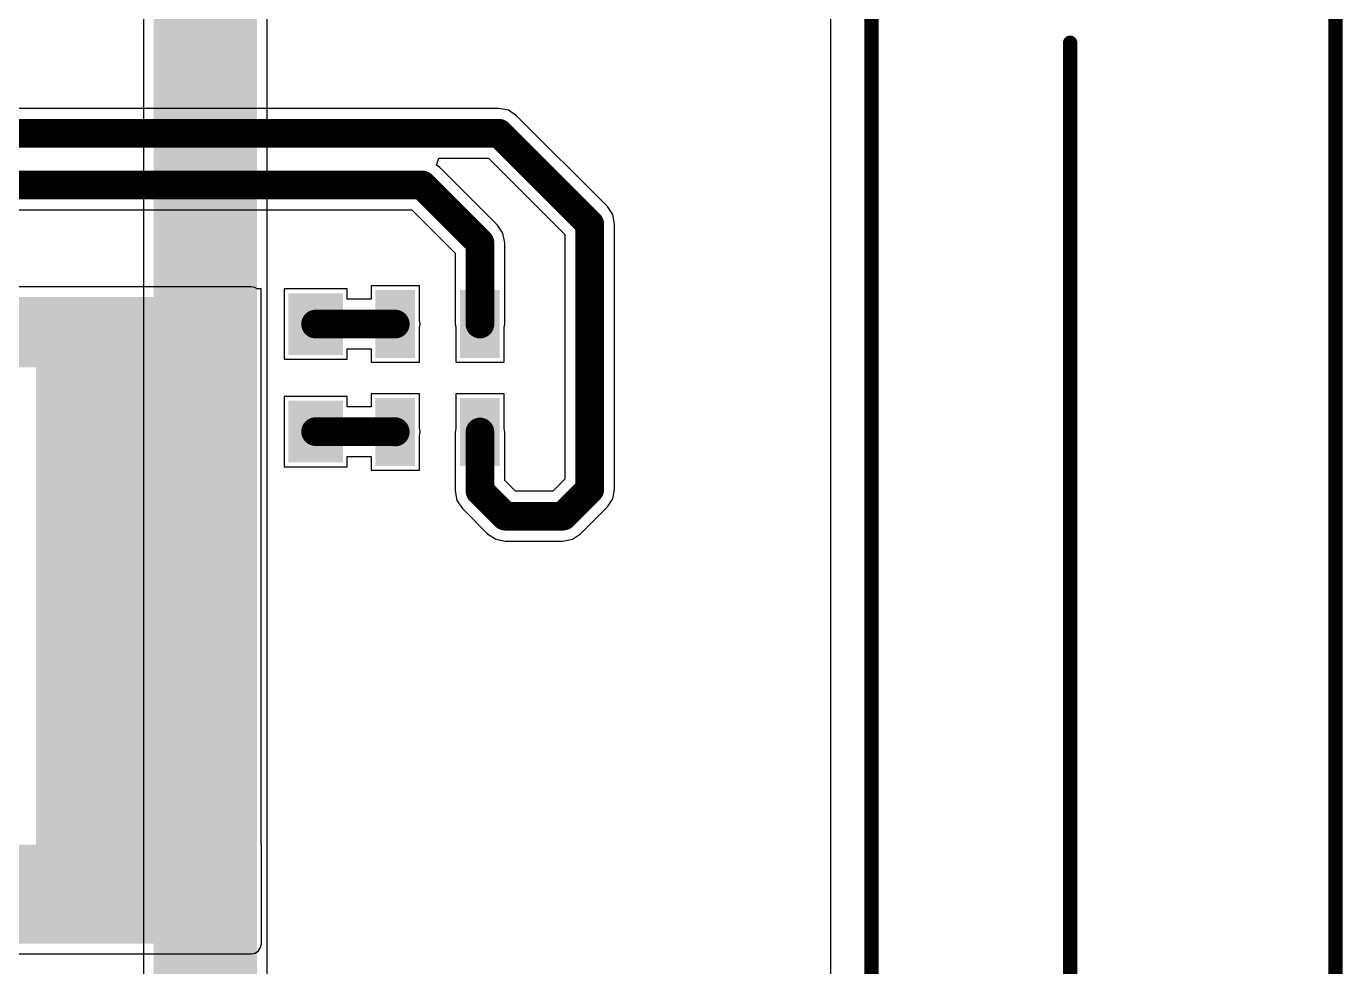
# Model space of a CAD drawing. Header units: millimetres. Extents: x -0.2 to 3.71, y -0.88 to 2.79.
# Drawn here: x 2.757 to 3.675, y 0.095 to 0.751 of the extents above; entities that cross this region are included whole.
import ezdxf

# ---------------------------------------------------------------- set-up
doc = ezdxf.new("R2010")
doc.units = ezdxf.units.MM
doc.header["$MEASUREMENT"] = 0
for name, color, linetype in [('BottomLayer', 5, 'Continuous'), ('BottomPaste', 16, 'Continuous'), ('BottomSolder', 6, 'Continuous'), ('Mechanical1', 6, 'Continuous'), ('Mechanical2', 216, 'Continuous'), ('TopLayer', 1, 'Continuous')]:
    doc.layers.add(name, color=color, linetype=linetype)

# ---------------------------------------------------------------- blocks, each defined once
blk = doc.blocks.new('R___0603_B_19')
at = {"layer": 'BottomLayer'}
for points in [[(-0.045, -0.0175), (-0.045, 0.0175), (-0.015, 0.0175), (-0.015, -0.0175)], [(0.015, -0.0175), (0.015, 0.0175), (0.045, 0.0175), (0.045, -0.0175)]]:
    blk.add_hatch(color=5, dxfattribs=at).paths.add_polyline_path(points)
at = {"layer": 'BottomPaste'}
for points in [[(-0.045, -0.0175), (-0.045, 0.0175), (-0.015, 0.0175), (-0.015, -0.0175)], [(0.015, -0.0175), (0.015, 0.0175), (0.045, 0.0175), (0.045, -0.0175)]]:
    blk.add_hatch(color=16, dxfattribs=at).paths.add_polyline_path(points)
at = {"layer": 'BottomSolder'}
for points in [[(-0.049, -0.0215), (-0.049, 0.0215), (-0.011, 0.0215), (-0.011, -0.0215)], [(0.011, -0.0215), (0.011, 0.0215), (0.049, 0.0215), (0.049, -0.0215)]]:
    blk.add_hatch(color=6, dxfattribs=at).paths.add_polyline_path(points)
blk = doc.blocks.new('R___0603_B_24')
at = {"layer": 'BottomLayer'}
for points in [[(-0.045, -0.0175), (-0.045, 0.0175), (-0.015, 0.0175), (-0.015, -0.0175)], [(0.015, -0.0175), (0.015, 0.0175), (0.045, 0.0175), (0.045, -0.0175)]]:
    blk.add_hatch(color=5, dxfattribs=at).paths.add_polyline_path(points)
at = {"layer": 'BottomPaste'}
for points in [[(-0.045, -0.0175), (-0.045, 0.0175), (-0.015, 0.0175), (-0.015, -0.0175)], [(0.015, -0.0175), (0.015, 0.0175), (0.045, 0.0175), (0.045, -0.0175)]]:
    blk.add_hatch(color=16, dxfattribs=at).paths.add_polyline_path(points)
at = {"layer": 'BottomSolder'}
for points in [[(-0.049, -0.0215), (-0.049, 0.0215), (-0.011, 0.0215), (-0.011, -0.0215)], [(0.011, -0.0215), (0.011, 0.0215), (0.049, 0.0215), (0.049, -0.0215)]]:
    blk.add_hatch(color=6, dxfattribs=at).paths.add_polyline_path(points)
blk = doc.blocks.new('LED_0603_B_33')
at = {"layer": 'BottomLayer'}
for points in [[(-0.03937, 0.01969), (-0.01969, 0.01969), (-0.01969, -0.01969), (-0.03937, -0.01969)], [(0.01969, 0.01969), (0.03937, 0.01969), (0.03937, -0.01969), (0.01969, -0.01969)]]:
    blk.add_hatch(color=5, dxfattribs=at).paths.add_polyline_path(points)
at = {"layer": 'BottomPaste'}
for points in [[(-0.03937, 0.01969), (-0.01969, 0.01969), (-0.01969, -0.01969), (-0.03937, -0.01969)], [(0.01969, 0.01969), (0.03937, 0.01969), (0.03937, -0.01969), (0.01969, -0.01969)]]:
    blk.add_hatch(color=16, dxfattribs=at).paths.add_polyline_path(points)
at = {"layer": 'BottomSolder'}
for points in [[(-0.04337, 0.02369), (-0.01569, 0.02369), (-0.01569, -0.02369), (-0.04337, -0.02369)], [(0.01569, 0.02369), (0.04337, 0.02369), (0.04337, -0.02369), (0.01569, -0.02369)]]:
    blk.add_hatch(color=6, dxfattribs=at).paths.add_polyline_path(points)
blk = doc.blocks.new('LED_0603_B_34')
at = {"layer": 'BottomLayer'}
for points in [[(-0.03937, 0.01969), (-0.01969, 0.01969), (-0.01969, -0.01969), (-0.03937, -0.01969)], [(0.01969, 0.01969), (0.03937, 0.01969), (0.03937, -0.01969), (0.01969, -0.01969)]]:
    blk.add_hatch(color=5, dxfattribs=at).paths.add_polyline_path(points)
at = {"layer": 'BottomPaste'}
for points in [[(-0.03937, 0.01969), (-0.01969, 0.01969), (-0.01969, -0.01969), (-0.03937, -0.01969)], [(0.01969, 0.01969), (0.03937, 0.01969), (0.03937, -0.01969), (0.01969, -0.01969)]]:
    blk.add_hatch(color=16, dxfattribs=at).paths.add_polyline_path(points)
at = {"layer": 'BottomSolder'}
for points in [[(-0.04337, 0.02369), (-0.01569, 0.02369), (-0.01569, -0.02369), (-0.04337, -0.02369)], [(0.01569, 0.02369), (0.04337, 0.02369), (0.04337, -0.02369), (0.01569, -0.02369)]]:
    blk.add_hatch(color=6, dxfattribs=at).paths.add_polyline_path(points)

msp = doc.modelspace()

# ---------------------------------------------------------------- hatches: boundary and pattern name
at = {"layer": 'BottomLayer'}
for points in [[(2.642, 0.513), (2.91395, 0.513), (2.91395, 0.56218), (2.642, 0.56218)], [(2.76395, 0.11325), (2.91395, 0.11325), (2.91395, 0.56218), (2.76395, 0.56218)], [(2.42735, 0.11125), (2.914, 0.11125), (2.914, 0.18025), (2.42735, 0.18025)]]:
    msp.add_hatch(color=5, dxfattribs=at).paths.add_polyline_path(points)
at = {"layer": 'TopLayer'}
msp.add_hatch(color=1, dxfattribs=at).paths.add_polyline_path([(2.846, -0.24831), (2.918, -0.24831), (2.918, 1.072), (2.846, 1.072)])

# ---------------------------------------------------------------- linework, layer by layer
at = {"layer": 'BottomLayer'}
for p, q in [((3.31797, 1.19001), (3.31797, 0.02592)), ((3.08675, 0.69359), (2.59825, 0.69359)), ((3.09338, 0.69227), (3.08675, 0.69359)), ((3.099, 0.68851), (3.09338, 0.69227)), ((3.16235, 0.62516), (3.099, 0.68851)), ((3.04334, 0.65392), (3.04485, 0.65892)), ((3.04545, 0.65251), (3.04334, 0.65392)), ((3.04485, 0.65892), (3.07957, 0.65892)), ((3.08578, 0.61217), (3.04545, 0.65251)), ((3.07957, 0.65892), (3.13276, 0.60572)), ((3.16611, 0.61954), (3.16235, 0.62516)), ((2.63443, 0.62292), (3.02601, 0.62292)), ((3.02601, 0.62292), (3.05619, 0.59274)), ((3.16743, 0.6129), (3.16611, 0.61954)), ((3.08954, 0.60655), (3.08578, 0.61217)), ((3.08578, 0.61217), (3.08578, 0.61217)), ((3.09086, 0.59992), (3.08954, 0.60655)), ((3.13276, 0.60572), (3.13276, 0.43517)), ((3.16743, 0.42799), (3.16743, 0.6129)), ((3.09086, 0.54325), (3.09086, 0.59992)), ((3.05619, 0.59274), (3.05619, 0.54325)), ((2.91395, 0.56932), (2.642, 0.56932)), ((2.91668, 0.56878), (2.91395, 0.56932)), ((3.03132, 0.56994), (2.99763, 0.56994)), ((2.99763, 0.56994), (2.99763, 0.56058)), ((3.03132, 0.54572), (3.03132, 0.56994)), ((2.91821, 0.56775), (2.91668, 0.56878)), ((2.92095, 0.56775), (2.91821, 0.56775)), ((2.92095, 0.56287), (2.92095, 0.56775)), ((2.92109, 0.56218), (2.92095, 0.56287)), ((2.92109, 0.1805), (2.92109, 0.56218)), ((2.98095, 0.56775), (2.93695, 0.56775)), ((2.93695, 0.56775), (2.93695, 0.51875)), ((2.98095, 0.56058), (2.98095, 0.56775)), ((2.99763, 0.56058), (2.98095, 0.56058)), ((3.03181, 0.54325), (3.03132, 0.54572)), ((3.03132, 0.54079), (3.03181, 0.54325)), ((3.05619, 0.54325), (3.05669, 0.54079)), ((3.09037, 0.54079), (3.09086, 0.54325)), ((3.03132, 0.51657), (3.03132, 0.54079)), ((3.05669, 0.54079), (3.05669, 0.51657)), ((3.09037, 0.51657), (3.09037, 0.54079)), ((2.98095, 0.51875), (2.98095, 0.52592)), ((2.98095, 0.52592), (2.99763, 0.52592)), ((2.99763, 0.52592), (2.99763, 0.51657)), ((2.93695, 0.51875), (2.98095, 0.51875)), ((2.99763, 0.51657), (3.03132, 0.51657)), ((3.05669, 0.51657), (3.09037, 0.51657)), ((2.98095, 0.49275), (2.93695, 0.49275)), ((2.93695, 0.49275), (2.93695, 0.44375)), ((2.98095, 0.48558), (2.98095, 0.49275)), ((3.03132, 0.49468), (2.99763, 0.49468)), ((2.99763, 0.49468), (2.99763, 0.48558)), ((3.03132, 0.47056), (3.03132, 0.49468)), ((3.09037, 0.49468), (3.05669, 0.49468)), ((3.05669, 0.49468), (3.05669, 0.47047)), ((3.09037, 0.47047), (3.09037, 0.49468)), ((2.99763, 0.48558), (2.98095, 0.48558)), ((3.03181, 0.46809), (3.03132, 0.47056)), ((3.03181, 0.468), (3.03181, 0.46809)), ((3.05669, 0.47047), (3.05619, 0.468)), ((3.09086, 0.468), (3.09037, 0.47047)), ((3.03132, 0.46553), (3.03181, 0.468)), ((3.03132, 0.44132), (3.03132, 0.46553)), ((3.05619, 0.468), (3.05619, 0.42691)), ((3.09086, 0.43409), (3.09086, 0.468)), ((2.98095, 0.44375), (2.98095, 0.45092)), ((2.98095, 0.45092), (2.99763, 0.45092)), ((2.99763, 0.45092), (2.99763, 0.44132)), ((2.93695, 0.44375), (2.98095, 0.44375)), ((2.99763, 0.44132), (3.03132, 0.44132)), ((3.09831, 0.42664), (3.09086, 0.43409)), ((3.13276, 0.43517), (3.12423, 0.42664)), ((3.05619, 0.42691), (3.05751, 0.42027)), ((3.12423, 0.42664), (3.09831, 0.42664)), ((3.16611, 0.42136), (3.16743, 0.42799)), ((3.05751, 0.42027), (3.06127, 0.41465)), ((3.06127, 0.41465), (3.07887, 0.39705)), ((3.14367, 0.39705), (3.16235, 0.41574)), ((3.16235, 0.41574), (3.16611, 0.42136)), ((3.07887, 0.39705), (3.08449, 0.39329)), ((3.13804, 0.39329), (3.14367, 0.39705)), ((3.08449, 0.39329), (3.09113, 0.39198)), ((3.09113, 0.39198), (3.13141, 0.39198)), ((3.13141, 0.39198), (3.13804, 0.39329)), ((2.92114, 0.18025), (2.92109, 0.1805)), ((2.92114, 0.11125), (2.92114, 0.18025)), ((2.92059, 0.10852), (2.92114, 0.11125)), ((2.42735, 0.10411), (2.914, 0.10411)), ((2.914, 0.10411), (2.91673, 0.10466)), ((2.91673, 0.10466), (2.91905, 0.10621)), ((2.91905, 0.10621), (2.92059, 0.10852))]:
    msp.add_line(p, q, dxfattribs=at)
at = {"layer": 'BottomLayer', "const_width": 0.02}
for points in [[(2.59825, 0.67625), (3.08675, 0.67625)], [(3.08675, 0.67625), (3.1501, 0.6129)], [(2.62725, 0.64025), (3.03319, 0.64025)], [(3.03319, 0.64025), (3.07353, 0.59992)], [(3.1501, 0.42799), (3.1501, 0.6129)], [(3.07353, 0.54325), (3.07353, 0.59992)], [(2.95895, 0.54325), (3.01447, 0.54325)], [(2.95895, 0.46825), (3.01431, 0.46825)], [(3.01431, 0.46825), (3.01447, 0.46809)], [(3.01447, 0.468), (3.01447, 0.46809)], [(3.07353, 0.42691), (3.07353, 0.468)], [(3.07353, 0.42691), (3.09113, 0.40931)], [(3.13141, 0.40931), (3.1501, 0.42799)], [(3.09113, 0.40931), (3.13141, 0.40931)]]:
    msp.add_lwpolyline(points, dxfattribs=at)
at = {"layer": 'BottomLayer', "const_width": 0.01}
for points in [[(3.08175, 0.67625, 1), (3.09175, 0.67625, 1)], [(3.08175, 0.67625, 1), (3.09175, 0.67625, 1)], [(3.02819, 0.64025, 1), (3.03819, 0.64025, 1)], [(3.02819, 0.64025, 1), (3.03819, 0.64025, 1)], [(3.1451, 0.6129, 1), (3.1551, 0.6129, 1)], [(3.1451, 0.6129, 1), (3.1551, 0.6129, 1)], [(3.06853, 0.59992, 1), (3.07853, 0.59992, 1)], [(3.06853, 0.59992, 1), (3.07853, 0.59992, 1)], [(2.95395, 0.54325, 1), (2.96395, 0.54325, 1)], [(3.00947, 0.54325, 1), (3.01947, 0.54325, 1)], [(3.06853, 0.54325, 1), (3.07853, 0.54325, 1)], [(2.95395, 0.46825, 1), (2.96395, 0.46825, 1)], [(3.00931, 0.46825, 1), (3.01932, 0.46825, 1)], [(3.00931, 0.46825, 1), (3.01932, 0.46825, 1)], [(3.00947, 0.46809, 1), (3.01947, 0.46809, 1)], [(3.00947, 0.46809, 1), (3.01947, 0.46809, 1)], [(3.00947, 0.468, 1), (3.01947, 0.468, 1)], [(3.06853, 0.468, 1), (3.07853, 0.468, 1)], [(3.06853, 0.42691, 1), (3.07853, 0.42691, 1)], [(3.06853, 0.42691, 1), (3.07853, 0.42691, 1)], [(3.1451, 0.42799, 1), (3.1551, 0.42799, 1)], [(3.1451, 0.42799, 1), (3.1551, 0.42799, 1)], [(3.08613, 0.40931, 1), (3.09613, 0.40931, 1)], [(3.08613, 0.40931, 1), (3.09613, 0.40931, 1)], [(3.12641, 0.40931, 1), (3.13641, 0.40931, 1)], [(3.12641, 0.40931, 1), (3.13641, 0.40931, 1)]]:
    msp.add_lwpolyline(points, format="xyb", close=True, dxfattribs=at)
at = {"layer": 'Mechanical1', "const_width": 0.01}
for points in [[(3.67, -0.49213), (3.67, 0.924)], [(3.485, 0.02141), (3.485, 0.73935)]]:
    msp.add_lwpolyline(points, dxfattribs=at)
at = {"layer": 'Mechanical1', "const_width": 0.005}
msp.add_lwpolyline([(3.4825, 0.73935, 1), (3.4875, 0.73935, 1)], format="xyb", close=True, dxfattribs=at)
at = {"layer": 'Mechanical2', "const_width": 0.01}
msp.add_lwpolyline([(3.34645, 1.19726), (3.34646, 0.02141)], dxfattribs=at)
at = {"layer": 'TopLayer'}
for p, q in [((3.31797, 1.19001), (3.31797, 0.02592)), ((2.92514, -0.24831), (2.92514, 1.03187)), ((2.83886, 1.02586), (2.83886, -0.24831))]:
    msp.add_line(p, q, dxfattribs=at)

# ---------------------------------------------------------------- block references
at = {"rotation": 180}
for name, p in [('R___0603_B_19', (2.92895, 0.54325)), ('R___0603_B_24', (2.92895, 0.46825))]:
    msp.add_blockref(name, p, dxfattribs=at)
for name, p in [('LED_0603_B_33', (3.044, 0.54325)), ('LED_0603_B_34', (3.044, 0.468))]:
    msp.add_blockref(name, p)

doc.saveas('drawing.dxf')
